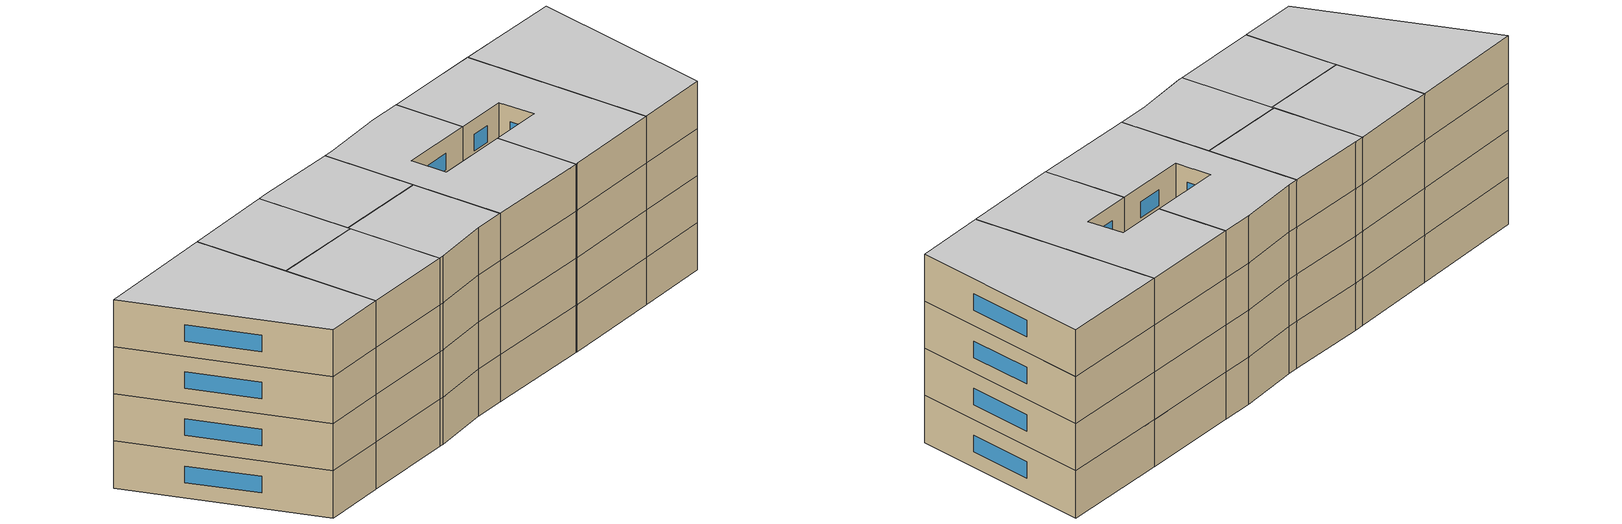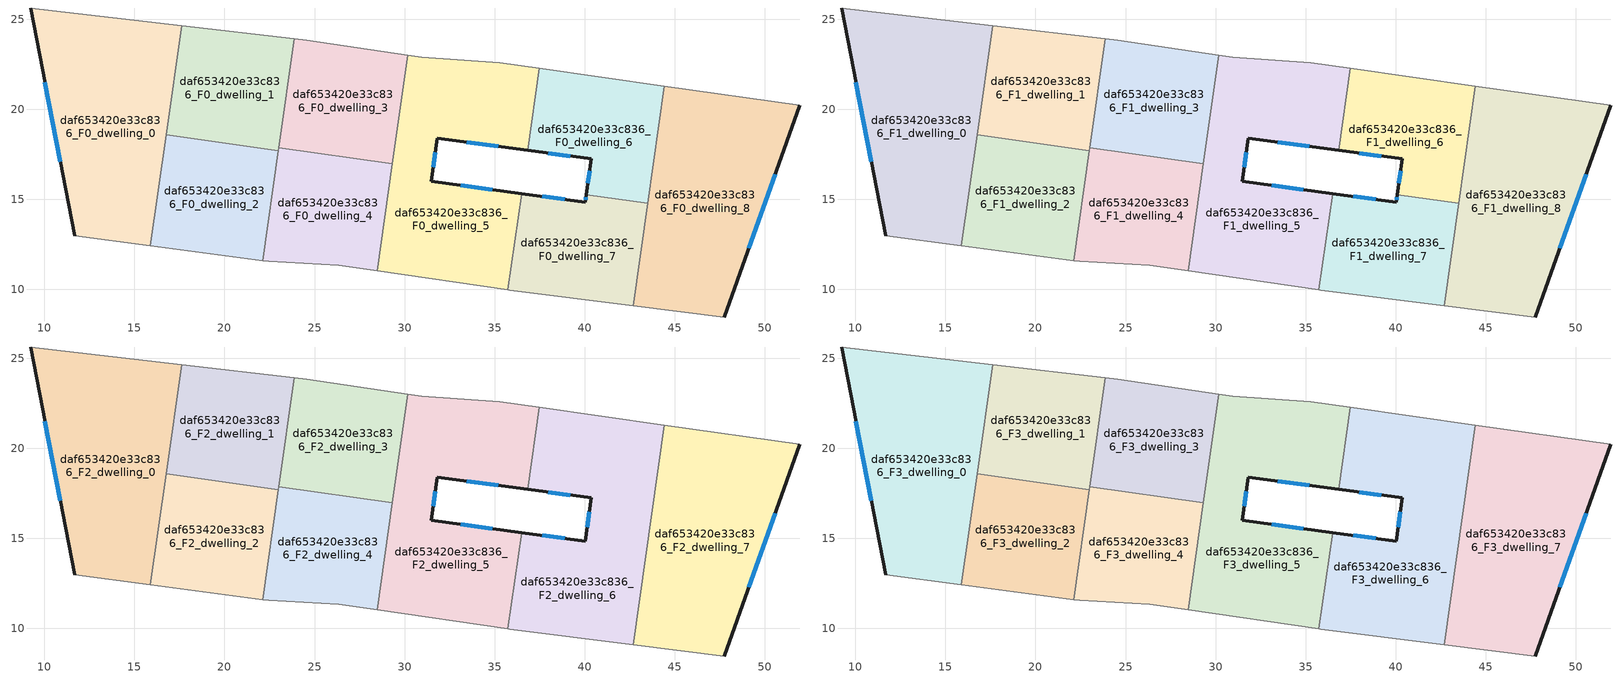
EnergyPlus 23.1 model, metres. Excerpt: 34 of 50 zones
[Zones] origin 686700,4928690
daf653420e33c836_F0_dwelling_0
 floor ground (EU_floor_Construction): 17.61,24.66 15.88,12.43 11.68,12.98 9.23,25.63 z0
 wall outside (EU_wall_Construction): 9.23,25.63 11.68,12.98 z0:3
 wall adiabatic (EU_wall_Construction): 17.61,24.66 9.23,25.63 / 11.68,12.98 15.88,12.43 z0:3
 wall to daf653420e33c836_F0_dwelling_2 (EU_wall_Construction): 15.88,12.43 16.76,18.6 z0:3
 wall to daf653420e33c836_F0_dwelling_1 (EU_wall_Construction): 16.76,18.6 17.61,24.66 z0:3
 window (EU_Window_Construction): 10.03,21.52 10.88,17.1 z0.98:2.02
daf653420e33c836_F0_dwelling_1
 floor ground (EU_floor_Construction): 23.86,23.93 22.98,17.72 16.76,18.6 17.61,24.66 z0
 wall adiabatic (EU_wall_Construction): 23.86,23.93 17.61,24.66 z0:3
 wall to daf653420e33c836_F0_dwelling_2 (EU_wall_Construction): 16.76,18.6 22.98,17.72 z0:3
 wall to daf653420e33c836_F0_dwelling_3 (EU_wall_Construction): 23.01,17.87 23.86,23.93 z0:3
 wall to daf653420e33c836_F0_dwelling_4 (EU_wall_Construction): 22.99,17.72 23.01,17.87 z0:3
daf653420e33c836_F0_dwelling_2
 floor ground (EU_floor_Construction): 22.98,17.72 22.12,11.61 15.88,12.43 16.76,18.6 z0
 wall adiabatic (EU_wall_Construction): 15.88,12.43 22.12,11.61 z0:3
 wall to daf653420e33c836_F0_dwelling_4 (EU_wall_Construction): 22.12,11.61 22.98,17.72 z0:3
daf653420e33c836_F0_dwelling_3
 floor ground (EU_floor_Construction): 30.18,23.02 29.32,16.98 23.01,17.88 23.86,23.93 24.56,23.85 z0
 wall adiabatic (EU_wall_Construction): 30.18,23.02 24.56,23.85 23.86,23.93 z0:3
 wall to daf653420e33c836_F0_dwelling_4 (EU_wall_Construction): 23.01,17.88 29.32,16.98 z0:3
 wall to daf653420e33c836_F0_dwelling_5 (EU_wall_Construction): 29.32,16.98 30.18,23.02 z0:3
daf653420e33c836_F0_dwelling_4
 floor ground (EU_floor_Construction): 29.32,16.98 28.48,11.03 26.34,11.34 22.46,11.56 22.12,11.61 23.01,17.88 z0
 wall adiabatic (EU_wall_Construction): 22.12,11.61 22.46,11.56 26.34,11.34 28.48,11.03 z0:3
 wall to daf653420e33c836_F0_dwelling_5 (EU_wall_Construction): 28.48,11.03 29.32,16.98 z0:3
daf653420e33c836_F0_dwelling_5
 floor ground (EU_floor_Construction): 37.49,22.28 36.84,17.73 31.83,18.4 31.49,16 36.5,15.33 35.74,9.98 28.48,11.03 30.18,23.02 30.96,22.9 35.29,22.59 z0
 wall outside (EU_wall_Construction): 36.5,15.33 31.49,16 31.83,18.4 36.84,17.73 z0:3
 wall to daf653420e33c836_F0_dwelling_7 (EU_wall_Construction): 35.74,9.98 36.5,15.33 z0:3
 wall adiabatic (EU_wall_Construction): 28.48,11.03 35.74,9.98 / 37.49,22.28 35.29,22.59 30.96,22.9 30.18,23.02 z0:3
 wall to daf653420e33c836_F0_dwelling_6 (EU_wall_Construction): 36.84,17.73 37.49,22.28 z0:3
 window (EU_Window_Construction): 33.46,18.18 35.21,17.95 / 31.6,16.78 31.72,17.62 / 34.87,15.55 33.12,15.78 z0.98:2.02
daf653420e33c836_F0_dwelling_6
 floor ground (EU_floor_Construction): 44.42,21.3 43.5,14.78 40.09,15.26 40.36,17.25 36.84,17.73 37.49,22.28 z0
 wall outside (EU_wall_Construction): 36.84,17.73 40.36,17.25 40.09,15.26 z0:3
 wall adiabatic (EU_wall_Construction): 44.42,21.3 37.49,22.28 z0:3
 wall to daf653420e33c836_F0_dwelling_7 (EU_wall_Construction): 40.09,15.26 43.5,14.78 z0:3
 wall to daf653420e33c836_F0_dwelling_8 (EU_wall_Construction): 43.5,14.78 44.42,21.3 z0:3
 window (EU_Window_Construction): 37.99,17.57 39.22,17.41 / 40.27,16.6 40.18,15.91 z0.98:2.02
daf653420e33c836_F0_dwelling_7
 floor ground (EU_floor_Construction): 43.5,14.78 42.69,9.11 35.85,9.96 35.74,9.98 36.5,15.33 40.04,14.85 40.09,15.26 z0
 wall outside (EU_wall_Construction): 40.09,15.26 40.04,14.85 36.5,15.33 z0:3
 wall adiabatic (EU_wall_Construction): 35.74,9.98 35.85,9.96 42.69,9.11 z0:3
 wall to daf653420e33c836_F0_dwelling_8 (EU_wall_Construction): 42.69,9.11 43.5,14.78 z0:3
 window (EU_Window_Construction): 38.89,15.01 37.65,15.17 / 40.08,15.13 40.06,14.99 z0.98:2.02
daf653420e33c836_F0_dwelling_8
 floor ground (EU_floor_Construction): 51.96,20.23 47.76,8.47 42.69,9.11 44.42,21.3 z0
 wall outside (EU_wall_Construction): 47.76,8.47 51.96,20.23 z0:3
 wall adiabatic (EU_wall_Construction): 51.96,20.23 44.42,21.3 / 42.69,9.11 47.76,8.47 z0:3
 window (EU_Window_Construction): 49.13,12.3 50.59,16.41 z0.98:2.02
daf653420e33c836_F1_dwelling_0
 floor to daf653420e33c836_F0_dwelling_0 (EU_floor_Construction): 17.61,24.66 15.88,12.43 11.68,12.98 9.23,25.63 z3
 wall outside (EU_wall_Construction): 9.23,25.63 11.68,12.98 z3:6
 wall adiabatic (EU_wall_Construction): 17.61,24.66 9.23,25.63 / 11.68,12.98 15.88,12.43 z3:6
 wall to daf653420e33c836_F1_dwelling_2 (EU_wall_Construction): 15.88,12.43 16.76,18.6 z3:6
 wall to daf653420e33c836_F1_dwelling_1 (EU_wall_Construction): 16.76,18.6 17.61,24.66 z3:6
 window (EU_Window_Construction): 10.03,21.52 10.88,17.1 z3.98:5.02
daf653420e33c836_F1_dwelling_1
 floor to daf653420e33c836_F0_dwelling_1 (EU_floor_Construction): 23.86,23.93 22.98,17.72 16.76,18.6 17.61,24.66 z3
 wall adiabatic (EU_wall_Construction): 23.86,23.93 17.61,24.66 z3:6
 wall to daf653420e33c836_F1_dwelling_2 (EU_wall_Construction): 16.76,18.6 22.98,17.72 z3:6
 wall to daf653420e33c836_F1_dwelling_3 (EU_wall_Construction): 23.01,17.87 23.86,23.93 z3:6
 wall to daf653420e33c836_F1_dwelling_4 (EU_wall_Construction): 22.99,17.72 23.01,17.87 z3:6
daf653420e33c836_F1_dwelling_2
 floor to daf653420e33c836_F0_dwelling_2 (EU_floor_Construction): 22.98,17.72 22.12,11.61 15.88,12.43 16.76,18.6 z3
 wall adiabatic (EU_wall_Construction): 15.88,12.43 22.12,11.61 z3:6
 wall to daf653420e33c836_F1_dwelling_4 (EU_wall_Construction): 22.12,11.61 22.98,17.72 z3:6
daf653420e33c836_F1_dwelling_3
 floor to daf653420e33c836_F0_dwelling_3 (EU_floor_Construction): 30.18,23.02 29.32,16.98 23.01,17.88 23.86,23.93 24.56,23.85 z3
 wall adiabatic (EU_wall_Construction): 30.18,23.02 24.56,23.85 23.86,23.93 z3:6
 wall to daf653420e33c836_F1_dwelling_4 (EU_wall_Construction): 23.01,17.88 29.32,16.98 z3:6
 wall to daf653420e33c836_F1_dwelling_5 (EU_wall_Construction): 29.32,16.98 30.18,23.02 z3:6
daf653420e33c836_F1_dwelling_4
 floor to daf653420e33c836_F0_dwelling_4 (EU_floor_Construction): 29.32,16.98 28.48,11.03 26.34,11.34 22.46,11.56 22.12,11.61 23.01,17.88 z3
 wall adiabatic (EU_wall_Construction): 22.12,11.61 22.46,11.56 26.34,11.34 28.48,11.03 z3:6
 wall to daf653420e33c836_F1_dwelling_5 (EU_wall_Construction): 28.48,11.03 29.32,16.98 z3:6
daf653420e33c836_F1_dwelling_5
 floor to daf653420e33c836_F0_dwelling_5 (EU_floor_Construction): 37.49,22.28 36.84,17.73 31.83,18.4 31.49,16 36.5,15.33 35.74,9.98 28.48,11.03 30.18,23.02 30.96,22.9 35.29,22.59 z3
 wall outside (EU_wall_Construction): 36.5,15.33 31.49,16 31.83,18.4 36.84,17.73 z3:6
 wall to daf653420e33c836_F1_dwelling_7 (EU_wall_Construction): 35.74,9.98 36.5,15.33 z3:6
 wall adiabatic (EU_wall_Construction): 28.48,11.03 35.74,9.98 / 37.49,22.28 35.29,22.59 30.96,22.9 30.18,23.02 z3:6
 wall to daf653420e33c836_F1_dwelling_6 (EU_wall_Construction): 36.84,17.73 37.49,22.28 z3:6
 window (EU_Window_Construction): 33.46,18.18 35.21,17.95 / 31.6,16.78 31.72,17.62 / 34.87,15.55 33.12,15.78 z3.98:5.02
daf653420e33c836_F1_dwelling_6
 floor to daf653420e33c836_F0_dwelling_6 (EU_floor_Construction): 44.42,21.3 43.5,14.78 40.09,15.26 40.36,17.25 36.84,17.73 37.49,22.28 z3
 wall outside (EU_wall_Construction): 36.84,17.73 40.36,17.25 40.09,15.26 z3:6
 wall adiabatic (EU_wall_Construction): 44.42,21.3 37.49,22.28 z3:6
 wall to daf653420e33c836_F1_dwelling_7 (EU_wall_Construction): 40.09,15.26 43.5,14.78 z3:6
 wall to daf653420e33c836_F1_dwelling_8 (EU_wall_Construction): 43.5,14.78 44.42,21.3 z3:6
 window (EU_Window_Construction): 37.99,17.57 39.22,17.41 / 40.27,16.6 40.18,15.91 z3.98:5.02
daf653420e33c836_F1_dwelling_7
 floor to daf653420e33c836_F0_dwelling_7 (EU_floor_Construction): 43.5,14.78 42.69,9.11 35.85,9.96 35.74,9.98 36.5,15.33 40.04,14.85 40.09,15.26 z3
 wall outside (EU_wall_Construction): 40.09,15.26 40.04,14.85 36.5,15.33 z3:6
 wall adiabatic (EU_wall_Construction): 35.74,9.98 35.85,9.96 42.69,9.11 z3:6
 wall to daf653420e33c836_F1_dwelling_8 (EU_wall_Construction): 42.69,9.11 43.5,14.78 z3:6
 window (EU_Window_Construction): 38.89,15.01 37.65,15.17 / 40.08,15.13 40.06,14.99 z3.98:5.02
daf653420e33c836_F1_dwelling_8
 floor to daf653420e33c836_F0_dwelling_8 (EU_floor_Construction): 51.96,20.23 47.76,8.47 42.69,9.11 44.42,21.3 z3
 wall outside (EU_wall_Construction): 47.76,8.47 51.96,20.23 z3:6
 wall adiabatic (EU_wall_Construction): 51.96,20.23 44.42,21.3 / 42.69,9.11 47.76,8.47 z3:6
 window (EU_Window_Construction): 49.13,12.3 50.59,16.41 z3.98:5.02
daf653420e33c836_F2_dwelling_0
 floor to daf653420e33c836_F1_dwelling_0 (EU_floor_Construction): 17.61,24.66 15.88,12.43 11.68,12.98 9.23,25.63 z6
 wall outside (EU_wall_Construction): 9.23,25.63 11.68,12.98 z6:9
 wall adiabatic (EU_wall_Construction): 17.61,24.66 9.23,25.63 / 11.68,12.98 15.88,12.43 z6:9
 wall to daf653420e33c836_F2_dwelling_2 (EU_wall_Construction): 15.88,12.43 16.76,18.6 z6:9
 wall to daf653420e33c836_F2_dwelling_1 (EU_wall_Construction): 16.76,18.6 17.61,24.66 z6:9
 window (EU_Window_Construction): 10.03,21.52 10.88,17.1 z6.98:8.02
daf653420e33c836_F2_dwelling_1
 floor to daf653420e33c836_F1_dwelling_1 (EU_floor_Construction): 23.86,23.93 22.98,17.72 16.76,18.6 17.61,24.66 z6
 wall adiabatic (EU_wall_Construction): 23.86,23.93 17.61,24.66 z6:9
 wall to daf653420e33c836_F2_dwelling_2 (EU_wall_Construction): 16.76,18.6 22.98,17.72 z6:9
 wall to daf653420e33c836_F2_dwelling_3 (EU_wall_Construction): 23.01,17.87 23.86,23.93 z6:9
 wall to daf653420e33c836_F2_dwelling_4 (EU_wall_Construction): 22.99,17.72 23.01,17.87 z6:9
daf653420e33c836_F2_dwelling_2
 floor to daf653420e33c836_F1_dwelling_2 (EU_floor_Construction): 22.98,17.72 22.12,11.61 15.88,12.43 16.76,18.6 z6
 wall adiabatic (EU_wall_Construction): 15.88,12.43 22.12,11.61 z6:9
 wall to daf653420e33c836_F2_dwelling_4 (EU_wall_Construction): 22.12,11.61 22.98,17.72 z6:9
daf653420e33c836_F2_dwelling_3
 floor to daf653420e33c836_F1_dwelling_3 (EU_floor_Construction): 30.18,23.02 29.32,16.98 23.01,17.88 23.86,23.93 24.56,23.85 z6
 wall adiabatic (EU_wall_Construction): 30.18,23.02 24.56,23.85 23.86,23.93 z6:9
 wall to daf653420e33c836_F2_dwelling_4 (EU_wall_Construction): 23.01,17.88 29.32,16.98 z6:9
 wall to daf653420e33c836_F2_dwelling_5 (EU_wall_Construction): 29.32,16.98 30.18,23.02 z6:9
daf653420e33c836_F2_dwelling_4
 floor to daf653420e33c836_F1_dwelling_4 (EU_floor_Construction): 29.32,16.98 28.48,11.03 26.34,11.34 22.46,11.56 22.12,11.61 23.01,17.88 z6
 wall adiabatic (EU_wall_Construction): 22.12,11.61 22.46,11.56 26.34,11.34 28.48,11.03 z6:9
 wall to daf653420e33c836_F2_dwelling_5 (EU_wall_Construction): 28.48,11.03 29.32,16.98 z6:9
daf653420e33c836_F2_dwelling_5
 floor to daf653420e33c836_F1_dwelling_5 (EU_floor_Construction): 37.49,22.28 36.84,17.73 31.83,18.4 31.49,16 36.5,15.33 35.74,9.98 28.48,11.03 30.18,23.02 30.96,22.9 35.29,22.59 z6
 wall outside (EU_wall_Construction): 36.5,15.33 31.49,16 31.83,18.4 36.84,17.73 z6:9
 wall to daf653420e33c836_F2_dwelling_6 (EU_wall_Construction): 35.74,9.98 36.5,15.33 / 36.84,17.73 37.49,22.28 z6:9
 wall adiabatic (EU_wall_Construction): 28.48,11.03 35.74,9.98 / 37.49,22.28 35.29,22.59 30.96,22.9 30.18,23.02 z6:9
 window (EU_Window_Construction): 33.46,18.18 35.21,17.95 / 31.6,16.78 31.72,17.62 / 34.87,15.55 33.12,15.78 z6.98:8.02
daf653420e33c836_F2_dwelling_6
 floor to daf653420e33c836_F1_dwelling_6 (EU_floor_Construction): 44.42,21.3 43.5,14.78 40.09,15.26 40.36,17.25 36.84,17.73 37.49,22.28 z6
 floor to daf653420e33c836_F1_dwelling_7 (EU_floor_Construction): 43.5,14.78 42.69,9.11 35.85,9.96 35.74,9.98 36.5,15.33 40.04,14.85 40.09,15.26 z6
 wall outside (EU_wall_Construction): 36.84,17.73 40.36,17.25 40.04,14.85 36.5,15.33 z6:9
 wall adiabatic (EU_wall_Construction): 44.42,21.3 37.49,22.28 / 35.74,9.98 35.85,9.96 42.69,9.11 z6:9
 wall to daf653420e33c836_F2_dwelling_7 (EU_wall_Construction): 42.69,9.11 44.42,21.3 z6:9
 window (EU_Window_Construction): 38.89,15.01 37.65,15.17 / 40.26,16.47 40.14,15.63 / 37.99,17.57 39.22,17.41 z6.98:8.02
daf653420e33c836_F2_dwelling_7
 floor to daf653420e33c836_F1_dwelling_8 (EU_floor_Construction): 51.96,20.23 47.76,8.47 42.69,9.11 44.42,21.3 z6
 wall outside (EU_wall_Construction): 47.76,8.47 51.96,20.23 z6:9
 wall adiabatic (EU_wall_Construction): 51.96,20.23 44.42,21.3 / 42.69,9.11 47.76,8.47 z6:9
 window (EU_Window_Construction): 49.13,12.3 50.59,16.41 z6.98:8.02
daf653420e33c836_F3_dwelling_0
 floor to daf653420e33c836_F2_dwelling_0 (EU_floor_Construction): 17.61,24.66 15.88,12.43 11.68,12.98 9.23,25.63 z9
 wall outside (EU_wall_Construction): 9.23,25.63 11.68,12.98 z9:12
 wall adiabatic (EU_wall_Construction): 17.61,24.66 9.23,25.63 / 11.68,12.98 15.88,12.43 z9:12
 wall to daf653420e33c836_F3_dwelling_2 (EU_wall_Construction): 15.88,12.43 16.76,18.6 z9:12
 wall to daf653420e33c836_F3_dwelling_1 (EU_wall_Construction): 16.76,18.6 17.61,24.66 z9:12
 window (EU_Window_Construction): 10.03,21.52 10.88,17.1 z9.98:11.02
 ceiling to daf653420e33c836_F4_dwelling_0 (EU_floor_Construction): 15.88,12.43 17.61,24.66 9.23,25.63 11.68,12.98 z12
daf653420e33c836_F3_dwelling_1
 floor to daf653420e33c836_F2_dwelling_1 (EU_floor_Construction): 23.86,23.93 22.98,17.72 16.76,18.6 17.61,24.66 z9
 wall adiabatic (EU_wall_Construction): 23.86,23.93 17.61,24.66 z9:12
 wall to daf653420e33c836_F3_dwelling_2 (EU_wall_Construction): 16.76,18.6 22.98,17.72 z9:12
 wall to daf653420e33c836_F3_dwelling_3 (EU_wall_Construction): 23.01,17.87 23.86,23.93 z9:12
 wall to daf653420e33c836_F3_dwelling_4 (EU_wall_Construction): 22.99,17.72 23.01,17.87 z9:12
 ceiling to daf653420e33c836_F4_dwelling_1 (EU_floor_Construction): 22.98,17.72 23.86,23.93 17.61,24.66 16.76,18.6 z12
daf653420e33c836_F3_dwelling_2
 floor to daf653420e33c836_F2_dwelling_2 (EU_floor_Construction): 22.98,17.72 22.12,11.61 15.88,12.43 16.76,18.6 z9
 wall adiabatic (EU_wall_Construction): 15.88,12.43 22.12,11.61 z9:12
 wall to daf653420e33c836_F3_dwelling_4 (EU_wall_Construction): 22.12,11.61 22.98,17.72 z9:12
 ceiling to daf653420e33c836_F4_dwelling_2 (EU_floor_Construction): 22.12,11.61 22.98,17.72 16.76,18.6 15.88,12.43 z12
daf653420e33c836_F3_dwelling_3
 floor to daf653420e33c836_F2_dwelling_3 (EU_floor_Construction): 30.18,23.02 29.32,16.98 23.01,17.88 23.86,23.93 24.56,23.85 z9
 wall adiabatic (EU_wall_Construction): 30.18,23.02 24.56,23.85 23.86,23.93 z9:12
 wall to daf653420e33c836_F3_dwelling_4 (EU_wall_Construction): 23.01,17.88 29.32,16.98 z9:12
 wall to daf653420e33c836_F3_dwelling_5 (EU_wall_Construction): 29.32,16.98 30.18,23.02 z9:12
 ceiling to daf653420e33c836_F4_dwelling_3 (EU_floor_Construction): 29.32,16.98 30.18,23.02 24.56,23.85 23.86,23.93 23.01,17.88 z12
daf653420e33c836_F3_dwelling_4
 floor to daf653420e33c836_F2_dwelling_4 (EU_floor_Construction): 29.32,16.98 28.48,11.03 26.34,11.34 22.46,11.56 22.12,11.61 23.01,17.88 z9
 wall adiabatic (EU_wall_Construction): 22.12,11.61 22.46,11.56 26.34,11.34 28.48,11.03 z9:12
 wall to daf653420e33c836_F3_dwelling_5 (EU_wall_Construction): 28.48,11.03 29.32,16.98 z9:12
 ceiling to daf653420e33c836_F4_dwelling_4 (EU_floor_Construction): 28.48,11.03 29.32,16.98 23.01,17.88 22.12,11.61 22.46,11.56 26.34,11.34 z12
daf653420e33c836_F3_dwelling_5
 floor to daf653420e33c836_F2_dwelling_5 (EU_floor_Construction): 37.49,22.28 36.84,17.73 31.83,18.4 31.49,16 36.5,15.33 35.74,9.98 28.48,11.03 30.18,23.02 30.96,22.9 35.29,22.59 z9
 wall outside (EU_wall_Construction): 36.5,15.33 31.49,16 31.83,18.4 36.84,17.73 z9:12
 wall to daf653420e33c836_F3_dwelling_6 (EU_wall_Construction): 35.74,9.98 36.5,15.33 / 36.84,17.73 37.49,22.28 z9:12
 wall adiabatic (EU_wall_Construction): 28.48,11.03 35.74,9.98 / 37.49,22.28 35.29,22.59 30.96,22.9 30.18,23.02 z9:12
 window (EU_Window_Construction): 33.46,18.18 35.21,17.95 / 31.6,16.78 31.72,17.62 / 34.87,15.55 33.12,15.78 z9.98:11.02
 ceiling to daf653420e33c836_F4_dwelling_5 (EU_floor_Construction): 35.74,9.98 36.5,15.33 31.49,16 31.83,18.4 36.84,17.73 37.49,22.28 35.29,22.59 30.96,22.9 30.18,23.02 28.48,11.03 z12
daf653420e33c836_F3_dwelling_6
 floor to daf653420e33c836_F2_dwelling_6 (EU_floor_Construction): 44.42,21.3 42.69,9.11 35.85,9.96 35.74,9.98 36.5,15.33 40.04,14.85 40.36,17.25 36.84,17.73 37.49,22.28 z9
 wall outside (EU_wall_Construction): 36.84,17.73 40.36,17.25 40.04,14.85 36.5,15.33 z9:12
 wall adiabatic (EU_wall_Construction): 44.42,21.3 37.49,22.28 / 35.74,9.98 35.85,9.96 42.69,9.11 z9:12
 wall to daf653420e33c836_F3_dwelling_7 (EU_wall_Construction): 42.69,9.11 44.42,21.3 z9:12
 window (EU_Window_Construction): 38.89,15.01 37.65,15.17 / 40.26,16.47 40.14,15.63 / 37.99,17.57 39.22,17.41 z9.98:11.02
 ceiling to daf653420e33c836_F4_dwelling_6 (EU_floor_Construction): 42.69,9.11 44.42,21.3 37.49,22.28 36.84,17.73 40.36,17.25 40.04,14.85 36.5,15.33 35.74,9.98 35.85,9.96 z12
daf653420e33c836_F3_dwelling_7
 floor to daf653420e33c836_F2_dwelling_7 (EU_floor_Construction): 51.96,20.23 47.76,8.47 42.69,9.11 44.42,21.3 z9
 wall outside (EU_wall_Construction): 47.76,8.47 51.96,20.23 z9:12
 wall adiabatic (EU_wall_Construction): 51.96,20.23 44.42,21.3 / 42.69,9.11 47.76,8.47 z9:12
 window (EU_Window_Construction): 49.13,12.3 50.59,16.41 z9.98:11.02
 ceiling to daf653420e33c836_F4_dwelling_7 (EU_floor_Construction): 47.76,8.47 51.96,20.23 44.42,21.3 42.69,9.11 z12
[Building]
EU S2 Campaign: North Axis=0; Terrain=City; Solar Distribution=FullExterior
[Site:Location]
Bologna: Latitude=44.5; Longitude=11.25; Time Zone=1; Elevation=37
[SizingPeriod:WeatherFileDays]
AnnualSizingPeriod: Begin Month=1; Begin Day of Month=1; End Month=12; End Day of Month=31; Day of Week for Start Day=Monday; Use Weather File Daylight Saving Period=No; Use Weather File Rain and Snow Indicators=No
[MATERIAL]
EU_InternalMass_Material: Roughness=MediumRough; Thickness=0.1; Conductivity=1; Density=1800; Specific Heat=900; Thermal Absorptance=0.9; Solar Absorptance=0.7; Visible Absorptance=0.7
[MATERIAL:NOMASS] Roughness=MediumRough; Thermal Absorptance=0.9; Solar Absorptance=0.7; Visible Absorptance=0.7
Name | Thermal Resistance
EU_wall_NoMass | 0.905828
EU_floor_NoMass | 0.67114
[WINDOWMATERIAL:SIMPLEGLAZINGSYSTEM]
EU_Window_SimpleGlazing: UFactor=4.52486; Solar Heat Gain Coefficient=0.85; Visible Transmittance=0.85
[CONSTRUCTION]
EU_wall_Construction: EU_wall_NoMass
EU_floor_Construction: EU_floor_NoMass
EU_Window_Construction: EU_Window_SimpleGlazing
EU_InternalMass_Construction: EU_InternalMass_Material
[ZONE] Type=1; Multiplier=1; Ceiling Height=autocalculate; Floor Area=autocalculate; Part of Total Floor Area=Yes
Name | Volume
daf653420e33c836_F0_dwelling_0; daf653420e33c836_F1_dwelling_0; daf653420e33c836_F2_dwelling_0; daf653420e33c836_F3_dwelling_0 | 234.034
daf653420e33c836_F0_dwelling_1; daf653420e33c836_F1_dwelling_1; daf653420e33c836_F2_dwelling_1; daf653420e33c836_F3_dwelling_1 | 117.018
daf653420e33c836_F0_dwelling_2; daf653420e33c836_F1_dwelling_2; daf653420e33c836_F2_dwelling_2; daf653420e33c836_F3_dwelling_2 | 117.016
daf653420e33c836_F0_dwelling_3; daf653420e33c836_F1_dwelling_3; daf653420e33c836_F2_dwelling_3; daf653420e33c836_F3_dwelling_3 | 117.036
daf653420e33c836_F0_dwelling_4; daf653420e33c836_F1_dwelling_4; daf653420e33c836_F2_dwelling_4; daf653420e33c836_F3_dwelling_4 | 117.034
daf653420e33c836_F0_dwelling_5; daf653420e33c836_F1_dwelling_5; daf653420e33c836_F2_dwelling_5; daf653420e33c836_F3_dwelling_5 | 234.018
daf653420e33c836_F0_dwelling_6; daf653420e33c836_F1_dwelling_6 | 117.015
daf653420e33c836_F2_dwelling_6; daf653420e33c836_F3_dwelling_6 | 234.041
daf653420e33c836_F0_dwelling_7; daf653420e33c836_F1_dwelling_7 | 117.031
daf653420e33c836_F2_dwelling_7; daf653420e33c836_F3_dwelling_7; daf653420e33c836_F0_dwelling_8; daf653420e33c836_F1_dwelling_8 | 234.024
[INTERNALMASS] Construction=EU_InternalMass_Construction
Name | Zone or ZoneList | Surface Area
daf653420e33c836_F0_dwelling_0_EU_InternalMass | daf653420e33c836_F0_dwelling_0 | 78.011
daf653420e33c836_F0_dwelling_1_EU_InternalMass | daf653420e33c836_F0_dwelling_1 | 39.006
daf653420e33c836_F0_dwelling_2_EU_InternalMass | daf653420e33c836_F0_dwelling_2 | 39.0056
daf653420e33c836_F0_dwelling_3_EU_InternalMass | daf653420e33c836_F0_dwelling_3 | 39.0119
daf653420e33c836_F0_dwelling_4_EU_InternalMass | daf653420e33c836_F0_dwelling_4 | 39.0121
daf653420e33c836_F0_dwelling_5_EU_InternalMass | daf653420e33c836_F0_dwelling_5 | 78.0057
daf653420e33c836_F0_dwelling_6_EU_InternalMass | daf653420e33c836_F0_dwelling_6 | 39.0051
daf653420e33c836_F0_dwelling_7_EU_InternalMass | daf653420e33c836_F0_dwelling_7 | 39.0106
daf653420e33c836_F0_dwelling_8_EU_InternalMass | daf653420e33c836_F0_dwelling_8 | 78.008
daf653420e33c836_F1_dwelling_0_EU_InternalMass | daf653420e33c836_F1_dwelling_0 | 78.011
daf653420e33c836_F1_dwelling_1_EU_InternalMass | daf653420e33c836_F1_dwelling_1 | 39.006
daf653420e33c836_F1_dwelling_2_EU_InternalMass | daf653420e33c836_F1_dwelling_2 | 39.0056
daf653420e33c836_F1_dwelling_3_EU_InternalMass | daf653420e33c836_F1_dwelling_3 | 39.0119
daf653420e33c836_F1_dwelling_4_EU_InternalMass | daf653420e33c836_F1_dwelling_4 | 39.0121
daf653420e33c836_F1_dwelling_5_EU_InternalMass | daf653420e33c836_F1_dwelling_5 | 78.0057
daf653420e33c836_F1_dwelling_6_EU_InternalMass | daf653420e33c836_F1_dwelling_6 | 39.0051
daf653420e33c836_F1_dwelling_7_EU_InternalMass | daf653420e33c836_F1_dwelling_7 | 39.0106
daf653420e33c836_F1_dwelling_8_EU_InternalMass | daf653420e33c836_F1_dwelling_8 | 78.008
daf653420e33c836_F2_dwelling_0_EU_InternalMass | daf653420e33c836_F2_dwelling_0 | 78.011
daf653420e33c836_F2_dwelling_1_EU_InternalMass | daf653420e33c836_F2_dwelling_1 | 39.006
daf653420e33c836_F2_dwelling_2_EU_InternalMass | daf653420e33c836_F2_dwelling_2 | 39.0056
daf653420e33c836_F2_dwelling_3_EU_InternalMass | daf653420e33c836_F2_dwelling_3 | 39.0119
daf653420e33c836_F2_dwelling_4_EU_InternalMass | daf653420e33c836_F2_dwelling_4 | 39.0121
daf653420e33c836_F2_dwelling_5_EU_InternalMass | daf653420e33c836_F2_dwelling_5 | 78.0057
daf653420e33c836_F2_dwelling_6_EU_InternalMass | daf653420e33c836_F2_dwelling_6 | 78.0137
daf653420e33c836_F2_dwelling_7_EU_InternalMass | daf653420e33c836_F2_dwelling_7 | 78.008
daf653420e33c836_F3_dwelling_0_EU_InternalMass | daf653420e33c836_F3_dwelling_0 | 78.011
daf653420e33c836_F3_dwelling_1_EU_InternalMass | daf653420e33c836_F3_dwelling_1 | 39.006
daf653420e33c836_F3_dwelling_2_EU_InternalMass | daf653420e33c836_F3_dwelling_2 | 39.0056
daf653420e33c836_F3_dwelling_3_EU_InternalMass | daf653420e33c836_F3_dwelling_3 | 39.0119
daf653420e33c836_F3_dwelling_4_EU_InternalMass | daf653420e33c836_F3_dwelling_4 | 39.0121
daf653420e33c836_F3_dwelling_5_EU_InternalMass | daf653420e33c836_F3_dwelling_5 | 78.0057
daf653420e33c836_F3_dwelling_6_EU_InternalMass | daf653420e33c836_F3_dwelling_6 | 78.0137
daf653420e33c836_F3_dwelling_7_EU_InternalMass | daf653420e33c836_F3_dwelling_7 | 78.008
[OTHEREQUIPMENT] Fuel Type=Electricity; Design Level Calculation Method=Watts/Area; Power per Zone Floor Area=1; Fraction Latent=0; Fraction Radiant=0; Fraction Lost=0; Carbon Dioxide Generation Rate=0; EndUse Subcategory=EU_Step8_InternalGains
Name | Zone or ZoneList or Space or SpaceList | Schedule
EU_Step8_InternalGain_daf653420e33c836_F0_dwelling_0_f000 | daf653420e33c836_F0_dwelling_0 | EU_Step8_GainSchedule_daf653420e33c836_F0_dwelling_0_f000
EU_Step8_InternalGain_daf653420e33c836_F0_dwelling_1_f000 | daf653420e33c836_F0_dwelling_1 | EU_Step8_GainSchedule_daf653420e33c836_F0_dwelling_1_f000
EU_Step8_InternalGain_daf653420e33c836_F0_dwelling_2_f000 | daf653420e33c836_F0_dwelling_2 | EU_Step8_GainSchedule_daf653420e33c836_F0_dwelling_2_f000
EU_Step8_InternalGain_daf653420e33c836_F0_dwelling_3_f000 | daf653420e33c836_F0_dwelling_3 | EU_Step8_GainSchedule_daf653420e33c836_F0_dwelling_3_f000
EU_Step8_InternalGain_daf653420e33c836_F0_dwelling_4_f000 | daf653420e33c836_F0_dwelling_4 | EU_Step8_GainSchedule_daf653420e33c836_F0_dwelling_4_f000
EU_Step8_InternalGain_daf653420e33c836_F0_dwelling_5_f000 | daf653420e33c836_F0_dwelling_5 | EU_Step8_GainSchedule_daf653420e33c836_F0_dwelling_5_f000
EU_Step8_InternalGain_daf653420e33c836_F0_dwelling_6_f000 | daf653420e33c836_F0_dwelling_6 | EU_Step8_GainSchedule_daf653420e33c836_F0_dwelling_6_f000
EU_Step8_InternalGain_daf653420e33c836_F0_dwelling_7_f000 | daf653420e33c836_F0_dwelling_7 | EU_Step8_GainSchedule_daf653420e33c836_F0_dwelling_7_f000
EU_Step8_InternalGain_daf653420e33c836_F0_dwelling_8_f000 | daf653420e33c836_F0_dwelling_8 | EU_Step8_GainSchedule_daf653420e33c836_F0_dwelling_8_f000
EU_Step8_InternalGain_daf653420e33c836_F1_dwelling_0_f000 | daf653420e33c836_F1_dwelling_0 | EU_Step8_GainSchedule_daf653420e33c836_F1_dwelling_0_f000
EU_Step8_InternalGain_daf653420e33c836_F1_dwelling_1_f000 | daf653420e33c836_F1_dwelling_1 | EU_Step8_GainSchedule_daf653420e33c836_F1_dwelling_1_f000
EU_Step8_InternalGain_daf653420e33c836_F1_dwelling_2_f000 | daf653420e33c836_F1_dwelling_2 | EU_Step8_GainSchedule_daf653420e33c836_F1_dwelling_2_f000
EU_Step8_InternalGain_daf653420e33c836_F1_dwelling_3_f000 | daf653420e33c836_F1_dwelling_3 | EU_Step8_GainSchedule_daf653420e33c836_F1_dwelling_3_f000
EU_Step8_InternalGain_daf653420e33c836_F1_dwelling_4_f000 | daf653420e33c836_F1_dwelling_4 | EU_Step8_GainSchedule_daf653420e33c836_F1_dwelling_4_f000
EU_Step8_InternalGain_daf653420e33c836_F1_dwelling_5_f000 | daf653420e33c836_F1_dwelling_5 | EU_Step8_GainSchedule_daf653420e33c836_F1_dwelling_5_f000
EU_Step8_InternalGain_daf653420e33c836_F1_dwelling_6_f000 | daf653420e33c836_F1_dwelling_6 | EU_Step8_GainSchedule_daf653420e33c836_F1_dwelling_6_f000
EU_Step8_InternalGain_daf653420e33c836_F1_dwelling_7_f000 | daf653420e33c836_F1_dwelling_7 | EU_Step8_GainSchedule_daf653420e33c836_F1_dwelling_7_f000
EU_Step8_InternalGain_daf653420e33c836_F1_dwelling_8_f000 | daf653420e33c836_F1_dwelling_8 | EU_Step8_GainSchedule_daf653420e33c836_F1_dwelling_8_f000
EU_Step8_InternalGain_daf653420e33c836_F2_dwelling_0_f000 | daf653420e33c836_F2_dwelling_0 | EU_Step8_GainSchedule_daf653420e33c836_F2_dwelling_0_f000
EU_Step8_InternalGain_daf653420e33c836_F2_dwelling_1_f000 | daf653420e33c836_F2_dwelling_1 | EU_Step8_GainSchedule_daf653420e33c836_F2_dwelling_1_f000
EU_Step8_InternalGain_daf653420e33c836_F2_dwelling_2_f000 | daf653420e33c836_F2_dwelling_2 | EU_Step8_GainSchedule_daf653420e33c836_F2_dwelling_2_f000
EU_Step8_InternalGain_daf653420e33c836_F2_dwelling_3_f000 | daf653420e33c836_F2_dwelling_3 | EU_Step8_GainSchedule_daf653420e33c836_F2_dwelling_3_f000
EU_Step8_InternalGain_daf653420e33c836_F2_dwelling_4_f000 | daf653420e33c836_F2_dwelling_4 | EU_Step8_GainSchedule_daf653420e33c836_F2_dwelling_4_f000
EU_Step8_InternalGain_daf653420e33c836_F2_dwelling_5_f000 | daf653420e33c836_F2_dwelling_5 | EU_Step8_GainSchedule_daf653420e33c836_F2_dwelling_5_f000
EU_Step8_InternalGain_daf653420e33c836_F2_dwelling_6_f000 | daf653420e33c836_F2_dwelling_6 | EU_Step8_GainSchedule_daf653420e33c836_F2_dwelling_6_f000
EU_Step8_InternalGain_daf653420e33c836_F2_dwelling_7_f000 | daf653420e33c836_F2_dwelling_7 | EU_Step8_GainSchedule_daf653420e33c836_F2_dwelling_7_f000
EU_Step8_InternalGain_daf653420e33c836_F3_dwelling_0_f000 | daf653420e33c836_F3_dwelling_0 | EU_Step8_GainSchedule_daf653420e33c836_F3_dwelling_0_f000
EU_Step8_InternalGain_daf653420e33c836_F3_dwelling_1_f000 | daf653420e33c836_F3_dwelling_1 | EU_Step8_GainSchedule_daf653420e33c836_F3_dwelling_1_f000
EU_Step8_InternalGain_daf653420e33c836_F3_dwelling_2_f000 | daf653420e33c836_F3_dwelling_2 | EU_Step8_GainSchedule_daf653420e33c836_F3_dwelling_2_f000
EU_Step8_InternalGain_daf653420e33c836_F3_dwelling_3_f000 | daf653420e33c836_F3_dwelling_3 | EU_Step8_GainSchedule_daf653420e33c836_F3_dwelling_3_f000
EU_Step8_InternalGain_daf653420e33c836_F3_dwelling_4_f000 | daf653420e33c836_F3_dwelling_4 | EU_Step8_GainSchedule_daf653420e33c836_F3_dwelling_4_f000
EU_Step8_InternalGain_daf653420e33c836_F3_dwelling_5_f000 | daf653420e33c836_F3_dwelling_5 | EU_Step8_GainSchedule_daf653420e33c836_F3_dwelling_5_f000
EU_Step8_InternalGain_daf653420e33c836_F3_dwelling_6_f000 | daf653420e33c836_F3_dwelling_6 | EU_Step8_GainSchedule_daf653420e33c836_F3_dwelling_6_f000
EU_Step8_InternalGain_daf653420e33c836_F3_dwelling_7_f000 | daf653420e33c836_F3_dwelling_7 | EU_Step8_GainSchedule_daf653420e33c836_F3_dwelling_7_f000
[ZONEVENTILATION:DESIGNFLOWRATE] Schedule=EU_AlwaysOn; Design Flow Rate Calculation Method=AirChanges/Hour; Air Changes per Hour=0.73129; Ventilation Type=Natural; Fan Pressure Rise=0; Fan Total Efficiency=1; Constant Term Coefficient=1; Temperature Term Coefficient=0; Velocity Term Coefficient=0; Velocity Squared Term Coefficient=0; Minimum Indoor Temperature=-100; Maximum Indoor Temperature=100; Delta Temperature=-100; Minimum Outdoor Temperature=-100; Maximum Outdoor Temperature=100; Maximum Wind Speed=40
Name | Zone or ZoneList or Space or SpaceList
EU_ConstantAir_daf653420e33c836_F0_dwelling_0 | daf653420e33c836_F0_dwelling_0
EU_ConstantAir_daf653420e33c836_F0_dwelling_1 | daf653420e33c836_F0_dwelling_1
EU_ConstantAir_daf653420e33c836_F0_dwelling_2 | daf653420e33c836_F0_dwelling_2
EU_ConstantAir_daf653420e33c836_F0_dwelling_3 | daf653420e33c836_F0_dwelling_3
EU_ConstantAir_daf653420e33c836_F0_dwelling_4 | daf653420e33c836_F0_dwelling_4
EU_ConstantAir_daf653420e33c836_F0_dwelling_5 | daf653420e33c836_F0_dwelling_5
EU_ConstantAir_daf653420e33c836_F0_dwelling_6 | daf653420e33c836_F0_dwelling_6
EU_ConstantAir_daf653420e33c836_F0_dwelling_7 | daf653420e33c836_F0_dwelling_7
EU_ConstantAir_daf653420e33c836_F0_dwelling_8 | daf653420e33c836_F0_dwelling_8
EU_ConstantAir_daf653420e33c836_F1_dwelling_0 | daf653420e33c836_F1_dwelling_0
EU_ConstantAir_daf653420e33c836_F1_dwelling_1 | daf653420e33c836_F1_dwelling_1
EU_ConstantAir_daf653420e33c836_F1_dwelling_2 | daf653420e33c836_F1_dwelling_2
EU_ConstantAir_daf653420e33c836_F1_dwelling_3 | daf653420e33c836_F1_dwelling_3
EU_ConstantAir_daf653420e33c836_F1_dwelling_4 | daf653420e33c836_F1_dwelling_4
EU_ConstantAir_daf653420e33c836_F1_dwelling_5 | daf653420e33c836_F1_dwelling_5
EU_ConstantAir_daf653420e33c836_F1_dwelling_6 | daf653420e33c836_F1_dwelling_6
EU_ConstantAir_daf653420e33c836_F1_dwelling_7 | daf653420e33c836_F1_dwelling_7
EU_ConstantAir_daf653420e33c836_F1_dwelling_8 | daf653420e33c836_F1_dwelling_8
EU_ConstantAir_daf653420e33c836_F2_dwelling_0 | daf653420e33c836_F2_dwelling_0
EU_ConstantAir_daf653420e33c836_F2_dwelling_1 | daf653420e33c836_F2_dwelling_1
EU_ConstantAir_daf653420e33c836_F2_dwelling_2 | daf653420e33c836_F2_dwelling_2
EU_ConstantAir_daf653420e33c836_F2_dwelling_3 | daf653420e33c836_F2_dwelling_3
EU_ConstantAir_daf653420e33c836_F2_dwelling_4 | daf653420e33c836_F2_dwelling_4
EU_ConstantAir_daf653420e33c836_F2_dwelling_5 | daf653420e33c836_F2_dwelling_5
EU_ConstantAir_daf653420e33c836_F2_dwelling_6 | daf653420e33c836_F2_dwelling_6
EU_ConstantAir_daf653420e33c836_F2_dwelling_7 | daf653420e33c836_F2_dwelling_7
EU_ConstantAir_daf653420e33c836_F3_dwelling_0 | daf653420e33c836_F3_dwelling_0
EU_ConstantAir_daf653420e33c836_F3_dwelling_1 | daf653420e33c836_F3_dwelling_1
EU_ConstantAir_daf653420e33c836_F3_dwelling_2 | daf653420e33c836_F3_dwelling_2
EU_ConstantAir_daf653420e33c836_F3_dwelling_3 | daf653420e33c836_F3_dwelling_3
EU_ConstantAir_daf653420e33c836_F3_dwelling_4 | daf653420e33c836_F3_dwelling_4
EU_ConstantAir_daf653420e33c836_F3_dwelling_5 | daf653420e33c836_F3_dwelling_5
EU_ConstantAir_daf653420e33c836_F3_dwelling_6 | daf653420e33c836_F3_dwelling_6
EU_ConstantAir_daf653420e33c836_F3_dwelling_7 | daf653420e33c836_F3_dwelling_7
[HVACTEMPLATE:THERMOSTAT] Constant Heating Setpoint=20; Constant Cooling Setpoint=50
EU_HeatOnly_daf653420e33c836_F0_dwelling_0; EU_HeatOnly_daf653420e33c836_F0_dwelling_1; EU_HeatOnly_daf653420e33c836_F0_dwelling_2; EU_HeatOnly_daf653420e33c836_F0_dwelling_3; EU_HeatOnly_daf653420e33c836_F0_dwelling_4; EU_HeatOnly_daf653420e33c836_F0_dwelling_5; EU_HeatOnly_daf653420e33c836_F0_dwelling_6; EU_HeatOnly_daf653420e33c836_F0_dwelling_7; EU_HeatOnly_daf653420e33c836_F0_dwelling_8; EU_HeatOnly_daf653420e33c836_F1_dwelling_0; EU_HeatOnly_daf653420e33c836_F1_dwelling_1; EU_HeatOnly_daf653420e33c836_F1_dwelling_2; EU_HeatOnly_daf653420e33c836_F1_dwelling_3; EU_HeatOnly_daf653420e33c836_F1_dwelling_4; EU_HeatOnly_daf653420e33c836_F1_dwelling_5; EU_HeatOnly_daf653420e33c836_F1_dwelling_6; EU_HeatOnly_daf653420e33c836_F1_dwelling_7; EU_HeatOnly_daf653420e33c836_F1_dwelling_8; EU_HeatOnly_daf653420e33c836_F2_dwelling_0; EU_HeatOnly_daf653420e33c836_F2_dwelling_1; EU_HeatOnly_daf653420e33c836_F2_dwelling_2; EU_HeatOnly_daf653420e33c836_F2_dwelling_3; EU_HeatOnly_daf653420e33c836_F2_dwelling_4; EU_HeatOnly_daf653420e33c836_F2_dwelling_5; EU_HeatOnly_daf653420e33c836_F2_dwelling_6; EU_HeatOnly_daf653420e33c836_F2_dwelling_7; EU_HeatOnly_daf653420e33c836_F3_dwelling_0; EU_HeatOnly_daf653420e33c836_F3_dwelling_1; EU_HeatOnly_daf653420e33c836_F3_dwelling_2; EU_HeatOnly_daf653420e33c836_F3_dwelling_3; EU_HeatOnly_daf653420e33c836_F3_dwelling_4; EU_HeatOnly_daf653420e33c836_F3_dwelling_5; EU_HeatOnly_daf653420e33c836_F3_dwelling_6; EU_HeatOnly_daf653420e33c836_F3_dwelling_7; EU_HeatOnly_daf653420e33c836_F4_dwelling_0; EU_HeatOnly_daf653420e33c836_F4_dwelling_1; EU_HeatOnly_daf653420e33c836_F4_dwelling_2; EU_HeatOnly_daf653420e33c836_F4_dwelling_3; EU_HeatOnly_daf653420e33c836_F4_dwelling_4; EU_HeatOnly_daf653420e33c836_F4_dwelling_5; EU_HeatOnly_daf653420e33c836_F4_dwelling_6; EU_HeatOnly_daf653420e33c836_F4_dwelling_7; EU_HeatOnly_daf653420e33c836_F5_dwelling_0; EU_HeatOnly_daf653420e33c836_F5_dwelling_1; EU_HeatOnly_daf653420e33c836_F5_dwelling_2; EU_HeatOnly_daf653420e33c836_F5_dwelling_3; EU_HeatOnly_daf653420e33c836_F5_dwelling_4; EU_HeatOnly_daf653420e33c836_F5_dwelling_5; EU_HeatOnly_daf653420e33c836_F5_dwelling_6; EU_HeatOnly_daf653420e33c836_F5_dwelling_7
[HVACTEMPLATE:ZONE:IDEALLOADSAIRSYSTEM] System Availability Schedule=EU_AlwaysOn; Maximum Heating Supply Air Temperature=50; Minimum Cooling Supply Air Temperature=13; Maximum Heating Supply Air Humidity Ratio=0.0156; Minimum Cooling Supply Air Humidity Ratio=0.0077; Heating Limit=NoLimit; Cooling Limit=NoLimit; Heating Availability Schedule=EU_AlwaysOn; Cooling Availability Schedule=EU_CoolingOff; Dehumidification Control Type=ConstantSensibleHeatRatio; Cooling Sensible Heat Ratio=0.7; Dehumidification Setpoint=60; Humidification Control Type=None; Humidification Setpoint=30; Outdoor Air Method=None; Outdoor Air Flow Rate per Person=0.00944; Outdoor Air Flow Rate per Zone Floor Area=0; Outdoor Air Flow Rate per Zone=0; Demand Controlled Ventilation Type=None; Outdoor Air Economizer Type=NoEconomizer; Heat Recovery Type=None; Sensible Heat Recovery Effectiveness=0.7; Latent Heat Recovery Effectiveness=0.65
Name | Template Thermostat
daf653420e33c836_F0_dwelling_0 | EU_HeatOnly_daf653420e33c836_F0_dwelling_0
daf653420e33c836_F0_dwelling_1 | EU_HeatOnly_daf653420e33c836_F0_dwelling_1
daf653420e33c836_F0_dwelling_2 | EU_HeatOnly_daf653420e33c836_F0_dwelling_2
daf653420e33c836_F0_dwelling_3 | EU_HeatOnly_daf653420e33c836_F0_dwelling_3
daf653420e33c836_F0_dwelling_4 | EU_HeatOnly_daf653420e33c836_F0_dwelling_4
daf653420e33c836_F0_dwelling_5 | EU_HeatOnly_daf653420e33c836_F0_dwelling_5
daf653420e33c836_F0_dwelling_6 | EU_HeatOnly_daf653420e33c836_F0_dwelling_6
daf653420e33c836_F0_dwelling_7 | EU_HeatOnly_daf653420e33c836_F0_dwelling_7
daf653420e33c836_F0_dwelling_8 | EU_HeatOnly_daf653420e33c836_F0_dwelling_8
daf653420e33c836_F1_dwelling_0 | EU_HeatOnly_daf653420e33c836_F1_dwelling_0
daf653420e33c836_F1_dwelling_1 | EU_HeatOnly_daf653420e33c836_F1_dwelling_1
daf653420e33c836_F1_dwelling_2 | EU_HeatOnly_daf653420e33c836_F1_dwelling_2
daf653420e33c836_F1_dwelling_3 | EU_HeatOnly_daf653420e33c836_F1_dwelling_3
daf653420e33c836_F1_dwelling_4 | EU_HeatOnly_daf653420e33c836_F1_dwelling_4
daf653420e33c836_F1_dwelling_5 | EU_HeatOnly_daf653420e33c836_F1_dwelling_5
daf653420e33c836_F1_dwelling_6 | EU_HeatOnly_daf653420e33c836_F1_dwelling_6
daf653420e33c836_F1_dwelling_7 | EU_HeatOnly_daf653420e33c836_F1_dwelling_7
daf653420e33c836_F1_dwelling_8 | EU_HeatOnly_daf653420e33c836_F1_dwelling_8
daf653420e33c836_F2_dwelling_0 | EU_HeatOnly_daf653420e33c836_F2_dwelling_0
daf653420e33c836_F2_dwelling_1 | EU_HeatOnly_daf653420e33c836_F2_dwelling_1
daf653420e33c836_F2_dwelling_2 | EU_HeatOnly_daf653420e33c836_F2_dwelling_2
daf653420e33c836_F2_dwelling_3 | EU_HeatOnly_daf653420e33c836_F2_dwelling_3
daf653420e33c836_F2_dwelling_4 | EU_HeatOnly_daf653420e33c836_F2_dwelling_4
daf653420e33c836_F2_dwelling_5 | EU_HeatOnly_daf653420e33c836_F2_dwelling_5
daf653420e33c836_F2_dwelling_6 | EU_HeatOnly_daf653420e33c836_F2_dwelling_6
daf653420e33c836_F2_dwelling_7 | EU_HeatOnly_daf653420e33c836_F2_dwelling_7
daf653420e33c836_F3_dwelling_0 | EU_HeatOnly_daf653420e33c836_F3_dwelling_0
daf653420e33c836_F3_dwelling_1 | EU_HeatOnly_daf653420e33c836_F3_dwelling_1
daf653420e33c836_F3_dwelling_2 | EU_HeatOnly_daf653420e33c836_F3_dwelling_2
daf653420e33c836_F3_dwelling_3 | EU_HeatOnly_daf653420e33c836_F3_dwelling_3
daf653420e33c836_F3_dwelling_4 | EU_HeatOnly_daf653420e33c836_F3_dwelling_4
daf653420e33c836_F3_dwelling_5 | EU_HeatOnly_daf653420e33c836_F3_dwelling_5
daf653420e33c836_F3_dwelling_6 | EU_HeatOnly_daf653420e33c836_F3_dwelling_6
daf653420e33c836_F3_dwelling_7 | EU_HeatOnly_daf653420e33c836_F3_dwelling_7
[SIZING:ZONE] Zone Cooling Design Supply Air Temperature Input Method=SupplyAirTemperature; Zone Cooling Design Supply Air Temperature=13; Zone Heating Design Supply Air Temperature Input Method=SupplyAirTemperature; Zone Heating Design Supply Air Temperature=50; Zone Cooling Design Supply Air Humidity Ratio=0.008; Zone Heating Design Supply Air Humidity Ratio=0.008; Cooling Design Air Flow Method=DesignDay; Cooling Design Air Flow Rate=0; Cooling Minimum Air Flow per Zone Floor Area=0.000762; Cooling Minimum Air Flow=0; Cooling Minimum Air Flow Fraction=0.2; Heating Design Air Flow Method=DesignDay; Heating Design Air Flow Rate=0; Heating Maximum Air Flow per Zone Floor Area=0.002032; Heating Maximum Air Flow=0.141576; Heating Maximum Air Flow Fraction=0.3; Account for Dedicated Outdoor Air System=No; Dedicated Outdoor Air System Control Strategy=NeutralSupplyAir; Dedicated Outdoor Air Low Setpoint Temperature for Design=autosize; Dedicated Outdoor Air High Setpoint Temperature for Design=autosize; Zone Load Sizing Method=Sensible Load Only No Latent Load; Zone Latent Cooling Design Supply Air Humidity Ratio Input Method=HumidityRatioDifference; Zone Cooling Design Supply Air Humidity Ratio Difference=0.005; Zone Latent Heating Design Supply Air Humidity Ratio Input Method=HumidityRatioDifference; Zone Humidification Design Supply Air Humidity Ratio Difference=0.005
daf653420e33c836_F0_dwelling_0; daf653420e33c836_F0_dwelling_1; daf653420e33c836_F0_dwelling_2; daf653420e33c836_F0_dwelling_3; daf653420e33c836_F0_dwelling_4; daf653420e33c836_F0_dwelling_5; daf653420e33c836_F0_dwelling_6; daf653420e33c836_F0_dwelling_7; daf653420e33c836_F0_dwelling_8; daf653420e33c836_F1_dwelling_0; daf653420e33c836_F1_dwelling_1; daf653420e33c836_F1_dwelling_2; daf653420e33c836_F1_dwelling_3; daf653420e33c836_F1_dwelling_4; daf653420e33c836_F1_dwelling_5; daf653420e33c836_F1_dwelling_6; daf653420e33c836_F1_dwelling_7; daf653420e33c836_F1_dwelling_8; daf653420e33c836_F2_dwelling_0; daf653420e33c836_F2_dwelling_1; daf653420e33c836_F2_dwelling_2; daf653420e33c836_F2_dwelling_3; daf653420e33c836_F2_dwelling_4; daf653420e33c836_F2_dwelling_5; daf653420e33c836_F2_dwelling_6; daf653420e33c836_F2_dwelling_7; daf653420e33c836_F3_dwelling_0; daf653420e33c836_F3_dwelling_1; daf653420e33c836_F3_dwelling_2; daf653420e33c836_F3_dwelling_3; daf653420e33c836_F3_dwelling_4; daf653420e33c836_F3_dwelling_5; daf653420e33c836_F3_dwelling_6; daf653420e33c836_F3_dwelling_7
[SCHEDULE:CONSTANT]
Name | Hourly Value
EU_AlwaysOn | 1
EU_CoolingOff | 0
[SCHEDULE:FILE] Column Number=1; Rows to Skip at Top=0; Number of Hours of Data=8760; Column Separator=Comma; Interpolate to Timestep=No; Minutes per Item=60; Adjust Schedule for Daylight Savings=Yes
Name | File
EU_Step8_GainSchedule_daf653420e33c836_F0_dwelling_0_f000 | ../../schedules/daf653420e33c836/daf653420e33c836_F0_dwelling_0_f000_gain.csv
EU_Step8_GainSchedule_daf653420e33c836_F0_dwelling_1_f000 | ../../schedules/daf653420e33c836/daf653420e33c836_F0_dwelling_1_f000_gain.csv
EU_Step8_GainSchedule_daf653420e33c836_F0_dwelling_2_f000 | ../../schedules/daf653420e33c836/daf653420e33c836_F0_dwelling_2_f000_gain.csv
EU_Step8_GainSchedule_daf653420e33c836_F0_dwelling_3_f000 | ../../schedules/daf653420e33c836/daf653420e33c836_F0_dwelling_3_f000_gain.csv
EU_Step8_GainSchedule_daf653420e33c836_F0_dwelling_4_f000 | ../../schedules/daf653420e33c836/daf653420e33c836_F0_dwelling_4_f000_gain.csv
EU_Step8_GainSchedule_daf653420e33c836_F0_dwelling_5_f000 | ../../schedules/daf653420e33c836/daf653420e33c836_F0_dwelling_5_f000_gain.csv
EU_Step8_GainSchedule_daf653420e33c836_F0_dwelling_6_f000 | ../../schedules/daf653420e33c836/daf653420e33c836_F0_dwelling_6_f000_gain.csv
EU_Step8_GainSchedule_daf653420e33c836_F0_dwelling_7_f000 | ../../schedules/daf653420e33c836/daf653420e33c836_F0_dwelling_7_f000_gain.csv
EU_Step8_GainSchedule_daf653420e33c836_F0_dwelling_8_f000 | ../../schedules/daf653420e33c836/daf653420e33c836_F0_dwelling_8_f000_gain.csv
EU_Step8_GainSchedule_daf653420e33c836_F1_dwelling_0_f000 | ../../schedules/daf653420e33c836/daf653420e33c836_F1_dwelling_0_f000_gain.csv
EU_Step8_GainSchedule_daf653420e33c836_F1_dwelling_1_f000 | ../../schedules/daf653420e33c836/daf653420e33c836_F1_dwelling_1_f000_gain.csv
EU_Step8_GainSchedule_daf653420e33c836_F1_dwelling_2_f000 | ../../schedules/daf653420e33c836/daf653420e33c836_F1_dwelling_2_f000_gain.csv
EU_Step8_GainSchedule_daf653420e33c836_F1_dwelling_3_f000 | ../../schedules/daf653420e33c836/daf653420e33c836_F1_dwelling_3_f000_gain.csv
EU_Step8_GainSchedule_daf653420e33c836_F1_dwelling_4_f000 | ../../schedules/daf653420e33c836/daf653420e33c836_F1_dwelling_4_f000_gain.csv
EU_Step8_GainSchedule_daf653420e33c836_F1_dwelling_5_f000 | ../../schedules/daf653420e33c836/daf653420e33c836_F1_dwelling_5_f000_gain.csv
EU_Step8_GainSchedule_daf653420e33c836_F1_dwelling_6_f000 | ../../schedules/daf653420e33c836/daf653420e33c836_F1_dwelling_6_f000_gain.csv
EU_Step8_GainSchedule_daf653420e33c836_F1_dwelling_7_f000 | ../../schedules/daf653420e33c836/daf653420e33c836_F1_dwelling_7_f000_gain.csv
EU_Step8_GainSchedule_daf653420e33c836_F1_dwelling_8_f000 | ../../schedules/daf653420e33c836/daf653420e33c836_F1_dwelling_8_f000_gain.csv
EU_Step8_GainSchedule_daf653420e33c836_F2_dwelling_0_f000 | ../../schedules/daf653420e33c836/daf653420e33c836_F2_dwelling_0_f000_gain.csv
EU_Step8_GainSchedule_daf653420e33c836_F2_dwelling_1_f000 | ../../schedules/daf653420e33c836/daf653420e33c836_F2_dwelling_1_f000_gain.csv
EU_Step8_GainSchedule_daf653420e33c836_F2_dwelling_2_f000 | ../../schedules/daf653420e33c836/daf653420e33c836_F2_dwelling_2_f000_gain.csv
EU_Step8_GainSchedule_daf653420e33c836_F2_dwelling_3_f000 | ../../schedules/daf653420e33c836/daf653420e33c836_F2_dwelling_3_f000_gain.csv
EU_Step8_GainSchedule_daf653420e33c836_F2_dwelling_4_f000 | ../../schedules/daf653420e33c836/daf653420e33c836_F2_dwelling_4_f000_gain.csv
EU_Step8_GainSchedule_daf653420e33c836_F2_dwelling_5_f000 | ../../schedules/daf653420e33c836/daf653420e33c836_F2_dwelling_5_f000_gain.csv
EU_Step8_GainSchedule_daf653420e33c836_F2_dwelling_6_f000 | ../../schedules/daf653420e33c836/daf653420e33c836_F2_dwelling_6_f000_gain.csv
EU_Step8_GainSchedule_daf653420e33c836_F2_dwelling_7_f000 | ../../schedules/daf653420e33c836/daf653420e33c836_F2_dwelling_7_f000_gain.csv
EU_Step8_GainSchedule_daf653420e33c836_F3_dwelling_0_f000 | ../../schedules/daf653420e33c836/daf653420e33c836_F3_dwelling_0_f000_gain.csv
EU_Step8_GainSchedule_daf653420e33c836_F3_dwelling_1_f000 | ../../schedules/daf653420e33c836/daf653420e33c836_F3_dwelling_1_f000_gain.csv
EU_Step8_GainSchedule_daf653420e33c836_F3_dwelling_2_f000 | ../../schedules/daf653420e33c836/daf653420e33c836_F3_dwelling_2_f000_gain.csv
EU_Step8_GainSchedule_daf653420e33c836_F3_dwelling_3_f000 | ../../schedules/daf653420e33c836/daf653420e33c836_F3_dwelling_3_f000_gain.csv
EU_Step8_GainSchedule_daf653420e33c836_F3_dwelling_4_f000 | ../../schedules/daf653420e33c836/daf653420e33c836_F3_dwelling_4_f000_gain.csv
EU_Step8_GainSchedule_daf653420e33c836_F3_dwelling_5_f000 | ../../schedules/daf653420e33c836/daf653420e33c836_F3_dwelling_5_f000_gain.csv
EU_Step8_GainSchedule_daf653420e33c836_F3_dwelling_6_f000 | ../../schedules/daf653420e33c836/daf653420e33c836_F3_dwelling_6_f000_gain.csv
EU_Step8_GainSchedule_daf653420e33c836_F3_dwelling_7_f000 | ../../schedules/daf653420e33c836/daf653420e33c836_F3_dwelling_7_f000_gain.csv
